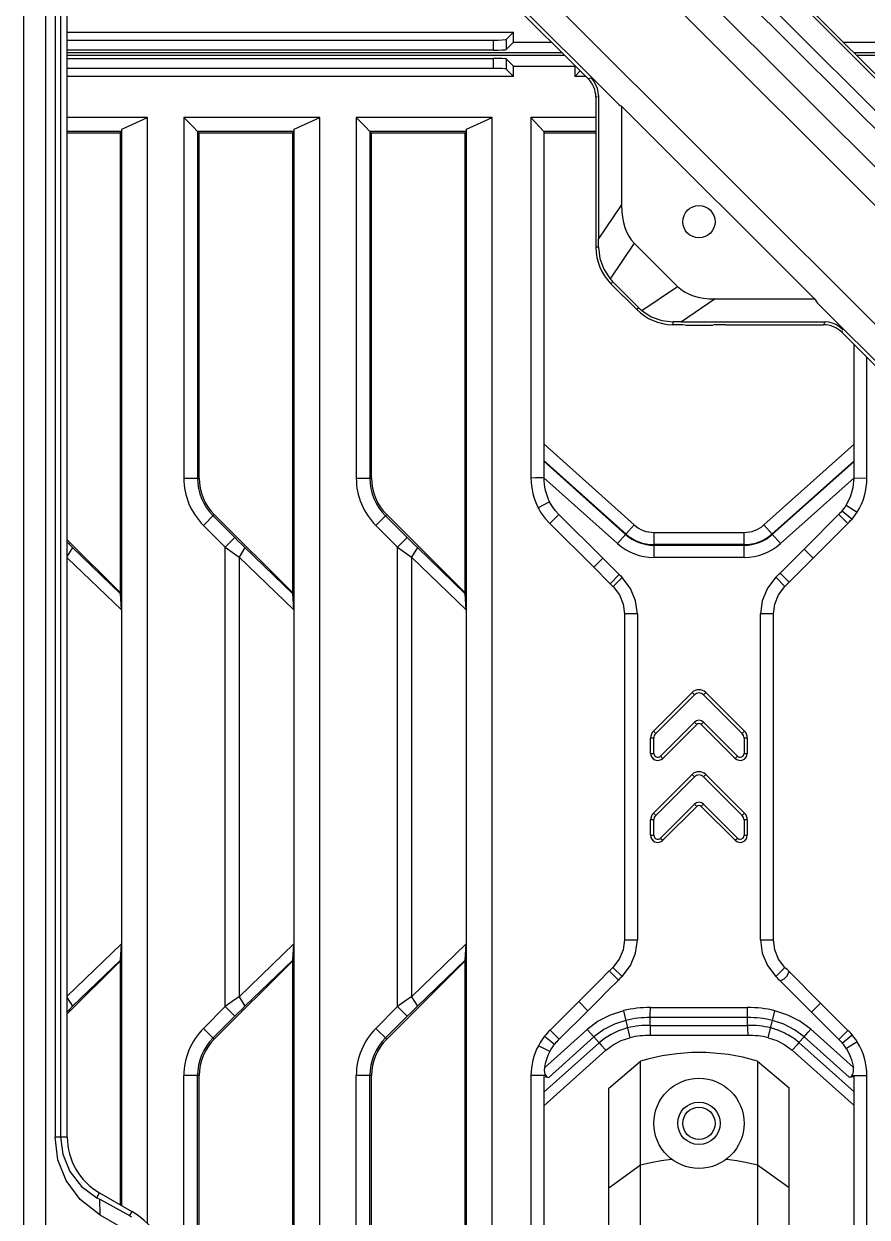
# Model space of a CAD drawing. Header units: millimetres. Extents: x -3132 to 28633, y 682 to 5849.
# Drawn here: x 24383.5 to 24448.9, y 2745.4 to 2838.1 of the extents above; entities that cross this region are included whole.
import ezdxf

# ---------------------------------------------------------------- set-up
doc = ezdxf.new("R2010")
doc.units = ezdxf.units.MM

# ---------------------------------------------------------------- blocks, each defined once
blk = doc.blocks.new('rtjg')
at = {"linetype": 'Continuous'}
for p, q in [((18562.022, 1774.196), (18562.022, 2753.423)), ((18563.689, 2752.418), (18563.689, 1775.201)), ((18574.071, 2562.007), (18691.026, 2445.052)), ((18663.485, 2469.627), (18573.641, 2559.471)), ((18573.631, 2556.488), (18662.734, 2467.385)), ((18662.734, 2458.16), (18579.92, 2540.973)), ((18578.507, 2539.56), (18607.959, 2510.108)), ((18605.806, 2511.887), (18578.463, 2539.229)), ((18564.441, 2530.923), (18564.441, 2429.739)), ((18564.873, 2530.923), (18564.873, 2429.739)), ((18565.389, 2429.739), (18565.389, 2530.923)), ((18705.463, 2432.029), (18620.389, 2517.103)), ((18622.972, 2517.348), (18703.993, 2436.327)), ((18565.389, 2515.528), (18600.007, 2515.528)), ((18600.007, 2515.528), (18599.439, 2514.959)), ((18600.007, 2514.748), (18600.007, 2515.528)), ((18565.389, 2514.909), (18598.44, 2514.909)), ((18598.44, 2514.13), (18598.44, 2514.909)), ((18599.439, 2514.959), (18599.439, 2514.179)), ((18600.007, 2514.748), (18599.439, 2514.179)), ((18600.007, 2514.748), (18602.945, 2514.748)), ((18625.572, 2514.748), (18628.77, 2514.748)), ((18598.44, 2514.13), (18565.389, 2514.13)), ((18603.783, 2513.909), (18565.389, 2513.909)), ((18603.983, 2513.709), (18565.389, 2513.709)), ((18565.389, 2513.489), (18598.44, 2513.489)), ((18598.44, 2512.709), (18598.44, 2513.489)), ((18599.439, 2513.44), (18599.439, 2512.66)), ((18600.007, 2512.871), (18599.439, 2513.44)), ((18717.889, 2513.909), (18626.411, 2513.909)), ((18717.889, 2513.709), (18626.611, 2513.709)), ((18598.44, 2512.709), (18565.389, 2512.709)), ((18600.007, 2512.091), (18599.439, 2512.66)), ((18600.007, 2512.091), (18600.007, 2512.871)), ((18600.007, 2512.871), (18604.77, 2512.871)), ((18604.77, 2512.871), (18604.77, 2512.091)), ((18604.77, 2512.091), (18605.186, 2512.507)), ((18600.007, 2512.091), (18565.389, 2512.091)), ((18605.602, 2512.091), (18604.77, 2512.091)), ((18605.946, 2511.945), (18605.806, 2511.887)), ((18606.389, 2510.48), (18606.529, 2510.538)), ((18606.606, 2510.594), (18606.606, 2499.449)), ((18606.389, 2510.48), (18606.389, 2498.819)), ((18608.389, 2509.766), (18608.389, 2502.078)), ((18623.345, 2494.809), (18608.389, 2509.766)), ((18571.618, 2508.896), (18565.389, 2508.896)), ((18569.621, 2507.99), (18571.618, 2508.896)), ((18571.618, 2423.023), (18571.618, 2508.896)), ((18574.435, 2508.896), (18574.435, 2480.893)), ((18584.988, 2508.896), (18574.435, 2508.896)), ((18582.991, 2507.99), (18584.988, 2508.896)), ((18584.988, 2275.809), (18584.988, 2508.896)), ((18587.805, 2508.896), (18587.805, 2480.893)), ((18598.358, 2508.896), (18587.805, 2508.896)), ((18596.361, 2507.99), (18598.358, 2508.896)), ((18598.358, 2275.809), (18598.358, 2508.896)), ((18601.359, 2508.896), (18601.359, 2480.893)), ((18606.389, 2508.896), (18601.359, 2508.896)), ((18601.359, 2508.896), (18602.358, 2507.807)), ((18569.611, 2507.809), (18569.479, 2507.677)), ((18569.611, 2507.809), (18569.625, 2507.989)), ((18569.621, 2424.409), (18569.621, 2507.99)), ((18575.5, 2507.816), (18575.489, 2480.893)), ((18582.981, 2507.809), (18582.849, 2507.677)), ((18582.981, 2507.809), (18582.995, 2507.989)), ((18582.991, 2275.809), (18582.991, 2507.99)), ((18588.87, 2507.816), (18588.859, 2480.893)), ((18596.351, 2507.809), (18596.219, 2507.677)), ((18596.351, 2507.809), (18596.365, 2507.989)), ((18596.361, 2275.809), (18596.361, 2507.99)), ((18606.389, 2507.808), (18602.358, 2507.808)), ((18602.358, 2507.807), (18602.358, 2480.925)), ((18569.479, 2507.677), (18565.389, 2507.677)), ((18569.479, 2507.677), (18569.479, 2472.01)), ((18575.623, 2480.893), (18575.623, 2507.677)), ((18582.849, 2507.677), (18575.623, 2507.677)), ((18582.849, 2507.677), (18582.849, 2472.01)), ((18588.993, 2480.893), (18588.993, 2507.677)), ((18596.219, 2507.677), (18588.993, 2507.677)), ((18596.219, 2507.677), (18596.219, 2472.01)), ((18606.389, 2507.677), (18602.358, 2507.677)), ((18606.606, 2499.449), (18608.389, 2502.078)), ((18606.605, 2498.819), (18606.389, 2498.819)), ((18609.365, 2499.136), (18607.495, 2496.378)), ((18609.365, 2499.136), (18612.715, 2495.785)), ((18607.56, 2495.99), (18607.712, 2496.141)), ((18609.57, 2493.981), (18607.56, 2495.99)), ((18607.712, 2496.141), (18609.721, 2494.132)), ((18609.957, 2493.915), (18612.715, 2495.785)), ((18615.657, 2494.809), (18613.028, 2493.027)), ((18615.657, 2494.809), (18623.345, 2494.809)), ((18609.721, 2494.132), (18609.57, 2493.981)), ((18623.687, 2494.379), (18661.32, 2456.746)), ((18612.398, 2492.809), (18612.398, 2493.026)), ((18613.028, 2493.027), (18624.174, 2493.027)), ((18624.117, 2492.949), (18624.059, 2492.809)), ((18612.826, 2492.805), (18612.315, 2492.81)), ((18613.402, 2492.74), (18613.306, 2492.778)), ((18615.376, 2492.74), (18613.402, 2492.74)), ((18615.376, 2492.74), (18615.471, 2492.778)), ((18616.463, 2492.809), (18624.059, 2492.809)), ((18625.466, 2492.227), (18625.524, 2492.367)), ((18676.302, 2441.391), (18625.466, 2492.227)), ((18626.42, 2480.91), (18626.42, 2491.273)), ((18627.419, 2480.897), (18627.419, 2490.274)), ((18609.366, 2477.265), (18602.359, 2483.552)), ((18626.419, 2483.527), (18619.416, 2477.263)), ((18608.732, 2476.559), (18602.359, 2482.278)), ((18602.359, 2482.218), (18608.703, 2476.526)), ((18626.419, 2482.254), (18620.049, 2476.556)), ((18620.078, 2476.523), (18626.419, 2482.195)), ((18574.435, 2480.893), (18575.623, 2480.893)), ((18587.805, 2480.893), (18588.993, 2480.893)), ((18602.359, 2480.925), (18608.069, 2475.82)), ((18620.711, 2475.816), (18626.419, 2480.91)), ((18626.42, 2480.91), (18627.419, 2480.895)), ((18602.806, 2479.056), (18601.914, 2478.603)), ((18625.322, 2478.17), (18622.545, 2475.386)), ((18625.499, 2478.368), (18626.265, 2477.725)), ((18625.821, 2478.793), (18626.663, 2478.254)), ((18576.795, 2478.065), (18575.955, 2477.225)), ((18575.955, 2477.225), (18577.642, 2475.537)), ((18576.7, 2477.97), (18578.387, 2476.282)), ((18582.849, 2472.01), (18576.795, 2478.065)), ((18590.165, 2478.065), (18589.325, 2477.225)), ((18589.325, 2477.225), (18591.012, 2475.537)), ((18590.07, 2477.97), (18591.757, 2476.282)), ((18596.219, 2472.01), (18590.165, 2478.065)), ((18603.526, 2478.082), (18602.825, 2477.369)), ((18602.825, 2477.369), (18606.224, 2473.975)), ((18606.93, 2474.683), (18603.526, 2478.082)), ((18608.069, 2475.82), (18609.366, 2477.265)), ((18619.416, 2477.263), (18620.711, 2475.816)), ((18623.253, 2474.679), (18625.935, 2477.368)), ((18625.232, 2478.079), (18625.935, 2477.368)), ((18577.642, 2475.537), (18578.387, 2476.282)), ((18591.012, 2475.537), (18591.757, 2476.282)), ((18610.888, 2476.683), (18610.888, 2474.741)), ((18610.888, 2476.683), (18617.897, 2476.683)), ((18617.897, 2474.741), (18617.897, 2476.683)), ((18569.479, 2472.01), (18565.389, 2476.101)), ((18565.804, 2475.509), (18565.389, 2474.841)), ((18569.514, 2471.926), (18565.804, 2475.509)), ((18577.642, 2439.869), (18577.642, 2475.537)), ((18579.174, 2475.509), (18578.711, 2474.764)), ((18582.884, 2471.926), (18579.174, 2475.509)), ((18591.012, 2439.869), (18591.012, 2475.537)), ((18592.544, 2475.509), (18592.081, 2474.764)), ((18596.254, 2471.926), (18592.544, 2475.509)), ((18617.897, 2475.734), (18610.888, 2475.734)), ((18610.888, 2475.69), (18617.897, 2475.69)), ((18622.545, 2475.386), (18623.252, 2474.68)), ((18565.389, 2474.718), (18569.582, 2470.669)), ((18578.711, 2474.764), (18578.711, 2440.642)), ((18578.711, 2474.764), (18582.952, 2470.669)), ((18592.081, 2474.764), (18592.081, 2440.642)), ((18592.081, 2474.764), (18596.322, 2470.669)), ((18606.931, 2474.683), (18606.224, 2473.975)), ((18608.206, 2473.414), (18606.93, 2474.683)), ((18617.897, 2474.741), (18610.888, 2474.741)), ((18606.224, 2473.975), (18607.501, 2472.705)), ((18621.385, 2472.818), (18620.678, 2473.525)), ((18607.501, 2472.705), (18608.206, 2473.414)), ((18608.43, 2473.193), (18607.722, 2472.487)), ((18620.352, 2473.201), (18621.059, 2472.494)), ((18569.479, 2472.01), (18569.514, 2471.926)), ((18569.582, 2470.669), (18569.514, 2471.926)), ((18582.849, 2472.01), (18582.884, 2471.926)), ((18582.952, 2470.669), (18582.884, 2471.926)), ((18596.219, 2472.01), (18596.254, 2471.926)), ((18596.322, 2470.669), (18596.254, 2471.926)), ((18569.582, 2470.669), (18569.582, 2444.737)), ((18582.952, 2470.669), (18582.952, 2444.737)), ((18596.322, 2470.669), (18596.322, 2444.737)), ((18608.612, 2470.355), (18608.612, 2445.051)), ((18609.612, 2470.355), (18608.612, 2470.355)), ((18609.612, 2470.355), (18609.612, 2445.051)), ((18619.164, 2445.051), (18619.163, 2470.355)), ((18620.163, 2470.355), (18619.163, 2470.355)), ((18620.164, 2445.051), (18620.164, 2470.355)), ((18613.859, 2464.254), (18610.859, 2461.254)), ((18614.035, 2464.077), (18613.859, 2464.254)), ((18614.919, 2464.254), (18614.742, 2464.077)), ((18617.919, 2461.254), (18614.919, 2464.254)), ((18611.035, 2461.077), (18614.035, 2464.077)), ((18614.742, 2464.077), (18617.742, 2461.077)), ((18614.035, 2461.956), (18611.401, 2459.322)), ((18611.578, 2459.145), (18614.212, 2461.779)), ((18614.212, 2461.779), (18614.035, 2461.956)), ((18614.742, 2461.956), (18614.566, 2461.779)), ((18614.566, 2461.779), (18617.2, 2459.145)), ((18617.377, 2459.322), (18614.742, 2461.956)), ((18610.639, 2459.534), (18610.639, 2460.724)), ((18610.889, 2460.724), (18610.639, 2460.724)), ((18610.859, 2461.254), (18611.035, 2461.077)), ((18610.889, 2459.534), (18610.889, 2460.724)), ((18617.742, 2461.077), (18617.919, 2461.254)), ((18617.889, 2460.724), (18617.889, 2459.534)), ((18618.139, 2460.724), (18617.889, 2460.724)), ((18618.139, 2460.724), (18618.139, 2459.534)), ((18610.639, 2459.534), (18610.889, 2459.534)), ((18611.401, 2459.322), (18611.578, 2459.145)), ((18617.2, 2459.145), (18617.377, 2459.322)), ((18617.889, 2459.534), (18618.139, 2459.534)), ((18613.859, 2457.89), (18610.859, 2454.89)), ((18614.035, 2457.713), (18613.859, 2457.89)), ((18614.919, 2457.89), (18614.742, 2457.713)), ((18617.919, 2454.89), (18614.919, 2457.89)), ((18611.035, 2454.713), (18614.035, 2457.713)), ((18614.742, 2457.713), (18617.742, 2454.713)), ((18614.035, 2455.592), (18611.401, 2452.958)), ((18611.578, 2452.781), (18614.212, 2455.415)), ((18614.212, 2455.415), (18614.035, 2455.592)), ((18614.742, 2455.592), (18614.566, 2455.415)), ((18614.566, 2455.415), (18617.2, 2452.781)), ((18617.377, 2452.958), (18614.742, 2455.592)), ((18610.639, 2453.17), (18610.639, 2454.36)), ((18610.889, 2454.36), (18610.639, 2454.36)), ((18610.859, 2454.89), (18611.035, 2454.713)), ((18610.889, 2453.17), (18610.889, 2454.36)), ((18617.742, 2454.713), (18617.919, 2454.89)), ((18617.889, 2454.36), (18617.889, 2453.17)), ((18618.139, 2454.36), (18617.889, 2454.36)), ((18618.139, 2454.36), (18618.139, 2453.17)), ((18610.639, 2453.17), (18610.889, 2453.17)), ((18617.889, 2453.17), (18618.139, 2453.17)), ((18611.401, 2452.958), (18611.578, 2452.781)), ((18617.2, 2452.781), (18617.377, 2452.958)), ((18608.612, 2445.051), (18609.612, 2445.051)), ((18619.164, 2445.051), (18620.164, 2445.051)), ((18569.582, 2444.737), (18565.389, 2440.688)), ((18569.514, 2443.48), (18569.582, 2444.737)), ((18582.952, 2444.737), (18578.711, 2440.642)), ((18582.884, 2443.48), (18582.952, 2444.737)), ((18596.322, 2444.737), (18592.081, 2440.642)), ((18596.254, 2443.48), (18596.322, 2444.737)), ((18565.389, 2439.305), (18569.479, 2443.396)), ((18565.804, 2439.897), (18569.514, 2443.48)), ((18569.479, 2443.396), (18569.514, 2443.48)), ((18569.479, 2443.396), (18569.479, 2424.491)), ((18576.795, 2437.341), (18582.849, 2443.396)), ((18579.174, 2439.897), (18582.884, 2443.48)), ((18582.849, 2443.396), (18582.884, 2443.48)), ((18582.849, 2443.396), (18582.849, 2334.223)), ((18590.165, 2437.341), (18596.219, 2443.396)), ((18592.544, 2439.897), (18596.254, 2443.48)), ((18596.219, 2443.396), (18596.254, 2443.48)), ((18596.219, 2443.396), (18596.219, 2334.223)), ((18608.424, 2442.208), (18607.716, 2442.914)), ((18620.346, 2442.211), (18621.054, 2442.917)), ((18607.436, 2442.636), (18608.142, 2441.928)), ((18623.829, 2440.138), (18621.388, 2442.586)), ((18620.68, 2441.879), (18623.122, 2439.43)), ((18565.389, 2440.565), (18565.804, 2439.897)), ((18578.711, 2440.642), (18579.174, 2439.897)), ((18592.081, 2440.642), (18592.544, 2439.897)), ((18605.07, 2440.263), (18602.838, 2438.05)), ((18605.776, 2439.555), (18605.07, 2440.263)), ((18623.122, 2439.43), (18623.829, 2440.138)), ((18625.947, 2438.026), (18623.829, 2440.138)), ((18577.642, 2439.869), (18575.955, 2438.181)), ((18578.387, 2439.124), (18577.642, 2439.869)), ((18591.012, 2439.869), (18589.325, 2438.181)), ((18591.757, 2439.124), (18591.012, 2439.869)), ((18603.536, 2437.335), (18605.776, 2439.555)), ((18608.525, 2439.556), (18609.039, 2437.457)), ((18610.619, 2439.794), (18618.158, 2439.794)), ((18619.761, 2437.454), (18620.28, 2439.552)), ((18623.122, 2439.43), (18625.245, 2437.314)), ((18576.7, 2437.436), (18578.387, 2439.124)), ((18590.07, 2437.436), (18591.757, 2439.124)), ((18610.614, 2438.413), (18610.614, 2439.013)), ((18618.165, 2439.013), (18610.614, 2439.013)), ((18610.614, 2438.413), (18618.163, 2438.414)), ((18618.163, 2438.414), (18618.165, 2439.013)), ((18575.955, 2438.181), (18576.795, 2437.341)), ((18589.325, 2438.181), (18590.165, 2437.341)), ((18602.401, 2437.565), (18603.187, 2436.947)), ((18605.726, 2438.101), (18602.405, 2435.122)), ((18606.242, 2437.515), (18602.734, 2434.368)), ((18603.536, 2437.335), (18602.838, 2438.05)), ((18605.726, 2438.101), (18606.242, 2437.515)), ((18606.645, 2437.071), (18606.242, 2437.515)), ((18618.171, 2437.633), (18610.607, 2437.633)), ((18622.139, 2437.077), (18622.54, 2437.523)), ((18626.044, 2434.389), (18622.54, 2437.523)), ((18626.367, 2435.148), (18623.057, 2438.108)), ((18625.245, 2437.314), (18625.947, 2438.026)), ((18625.498, 2437.039), (18626.263, 2437.683)), ((18602.82, 2436.377), (18601.932, 2436.838)), ((18602.359, 2433.226), (18606.645, 2437.071)), ((18602.361, 2432.179), (18607.161, 2436.485)), ((18606.645, 2437.071), (18606.79, 2436.908)), ((18606.79, 2436.908), (18607.161, 2436.485)), ((18621.996, 2436.912), (18621.623, 2436.491)), ((18621.623, 2436.491), (18626.419, 2432.201)), ((18622.139, 2437.077), (18621.996, 2436.912)), ((18622.139, 2437.077), (18626.419, 2433.249)), ((18626.674, 2437.136), (18625.824, 2436.61)), ((18607.389, 2433.544), (18609.853, 2435.635)), ((18609.853, 2341.984), (18609.853, 2435.635)), ((18618.92, 2435.647), (18618.92, 2341.972)), ((18618.92, 2435.647), (18621.389, 2433.555)), ((18574.435, 2343.106), (18574.435, 2434.513)), ((18575.623, 2434.513), (18574.435, 2434.513)), ((18575.489, 2343.106), (18575.489, 2434.513)), ((18575.623, 2343.106), (18575.623, 2434.513)), ((18587.805, 2343.106), (18587.805, 2434.513)), ((18588.993, 2434.513), (18587.805, 2434.513)), ((18588.859, 2343.106), (18588.859, 2434.513)), ((18588.993, 2343.106), (18588.993, 2434.513)), ((18601.359, 2434.513), (18601.359, 2343.106)), ((18602.504, 2434.513), (18601.359, 2434.513)), ((18602.359, 2434.434), (18602.734, 2434.368)), ((18602.36, 2434.434), (18602.36, 2343.452)), ((18626.044, 2434.389), (18626.419, 2434.456)), ((18627.419, 2434.508), (18626.251, 2434.508)), ((18626.419, 2343.431), (18626.419, 2434.456)), ((18627.418, 2343.107), (18627.418, 2434.503)), ((18607.389, 2344.075), (18607.389, 2433.544)), ((18621.389, 2344.064), (18621.389, 2433.555)), ((18565.389, 2429.739), (18564.441, 2429.739)), ((18607.389, 2425.808), (18609.853, 2427.584)), ((18618.92, 2427.594), (18621.389, 2425.818)), ((18567.673, 2425.035), (18567.889, 2425.409)), ((18567.889, 2425.409), (18570.389, 2423.966)), ((18567.673, 2425.035), (18567.904, 2424.91)), ((18567.941, 2423.677), (18567.904, 2424.91)), ((18567.904, 2424.91), (18570.202, 2423.643)), ((18570.441, 2422.234), (18567.941, 2423.677)), ((18570.389, 2423.966), (18570.202, 2423.643))]:
    blk.add_line(p, q, dxfattribs=at)
for points in [[(18703.993, 2436.016), (18703.609, 2436.402), (18703.235, 2436.778), (18622.755, 2517.258)], [(18606.606, 2510.594), (18606.581, 2510.877), (18606.513, 2511.159), (18606.397, 2511.44), (18606.229, 2511.712), (18606.002, 2511.968)], [(18575.496, 2507.82), (18575.149, 2508.177), (18574.794, 2508.535), (18574.435, 2508.896)], [(18588.866, 2507.82), (18588.519, 2508.177), (18588.164, 2508.535), (18587.805, 2508.896)], [(18569.611, 2507.809), (18567.096, 2507.811), (18565.389, 2507.814)], [(18575.49, 2507.816), (18575.534, 2507.766), (18575.623, 2507.677)], [(18582.981, 2507.809), (18580.466, 2507.811), (18577.972, 2507.815), (18575.496, 2507.82)], [(18588.86, 2507.816), (18588.904, 2507.766), (18588.993, 2507.677)], [(18596.351, 2507.809), (18593.836, 2507.811), (18591.342, 2507.815), (18588.866, 2507.82)], [(18606.605, 2498.819), (18606.706, 2497.944), (18607.01, 2497.113), (18607.495, 2496.378)], [(18609.957, 2493.915), (18610.692, 2493.429), (18611.517, 2493.127), (18612.398, 2493.026)], [(18625.547, 2492.423), (18625.291, 2492.649), (18625.019, 2492.818), (18624.738, 2492.934), (18624.456, 2493.002), (18624.174, 2493.027)], [(18613.304, 2492.779), (18613.149, 2492.794), (18612.826, 2492.805)], [(18602.358, 2480.925), (18602.031, 2480.91), (18601.698, 2480.91), (18601.359, 2480.893)], [(18625.82, 2478.794), (18626.151, 2479.459), (18626.352, 2480.17), (18626.419, 2480.91)], [(18603.526, 2478.082), (18603.238, 2478.395), (18602.998, 2478.722), (18602.806, 2479.056)], [(18601.914, 2478.604), (18602.161, 2478.174), (18602.465, 2477.761), (18602.825, 2477.369)], [(18625.499, 2478.368), (18625.411, 2478.267), (18625.322, 2478.17)], [(18625.499, 2478.368), (18625.617, 2478.512), (18625.721, 2478.65), (18625.82, 2478.794)], [(18626.265, 2477.725), (18626.409, 2477.901), (18626.542, 2478.078), (18626.663, 2478.254)], [(18625.935, 2477.368), (18626.046, 2477.48), (18626.157, 2477.601), (18626.265, 2477.725)], [(18579.174, 2475.509), (18578.92, 2475.756), (18578.657, 2476.014), (18578.387, 2476.282)], [(18592.544, 2475.509), (18592.29, 2475.756), (18592.027, 2476.014), (18591.757, 2476.282)], [(18565.804, 2475.509), (18565.55, 2475.756), (18565.389, 2475.914)], [(18577.642, 2475.537), (18578.005, 2475.272), (18578.361, 2475.014), (18578.711, 2474.764)], [(18591.012, 2475.537), (18591.375, 2475.272), (18591.731, 2475.014), (18592.081, 2474.764)], [(18622.545, 2475.386), (18621.921, 2474.762), (18621.298, 2474.143), (18620.678, 2473.525)], [(18621.385, 2472.818), (18622.012, 2473.443), (18622.636, 2474.062), (18623.253, 2474.679)], [(18609.612, 2470.355), (18609.478, 2471.375), (18609.08, 2472.338), (18608.43, 2473.193)], [(18620.352, 2473.201), (18619.698, 2472.344), (18619.299, 2471.377), (18619.164, 2470.355)], [(18607.722, 2472.487), (18608.214, 2471.839), (18608.512, 2471.116), (18608.612, 2470.355)], [(18620.164, 2470.355), (18620.265, 2471.119), (18620.565, 2471.845), (18621.059, 2472.494)], [(18608.612, 2445.051), (18608.511, 2444.288), (18608.211, 2443.562), (18607.716, 2442.914)], [(18608.424, 2442.208), (18609.077, 2443.063), (18609.477, 2444.03), (18609.612, 2445.051)], [(18619.164, 2445.051), (18619.298, 2444.031), (18619.695, 2443.067), (18620.346, 2442.211)], [(18621.054, 2442.917), (18620.562, 2443.565), (18620.264, 2444.289), (18620.164, 2445.051)], [(18607.436, 2442.636), (18606.632, 2441.832), (18605.843, 2441.04), (18605.07, 2440.263)], [(18620.68, 2441.879), (18621.002, 2442.034), (18621.238, 2442.272), (18621.388, 2442.586)], [(18605.776, 2439.555), (18606.566, 2440.349), (18607.354, 2441.14), (18608.142, 2441.928)], [(18578.711, 2440.642), (18578.361, 2440.392), (18578.005, 2440.134), (18577.642, 2439.869)], [(18592.081, 2440.642), (18591.731, 2440.392), (18591.375, 2440.134), (18591.012, 2439.869)], [(18565.389, 2439.492), (18565.55, 2439.65), (18565.804, 2439.897)], [(18578.387, 2439.124), (18578.657, 2439.392), (18578.92, 2439.65), (18579.174, 2439.897)], [(18591.757, 2439.124), (18592.027, 2439.392), (18592.29, 2439.65), (18592.544, 2439.897)], [(18608.525, 2439.556), (18607.513, 2439.219), (18606.573, 2438.73), (18605.726, 2438.101)], [(18610.613, 2439.013), (18610.616, 2439.231), (18610.619, 2439.794)], [(18618.165, 2439.013), (18618.165, 2439.232), (18618.158, 2439.794)], [(18623.057, 2438.108), (18622.216, 2438.731), (18621.283, 2439.217), (18620.279, 2439.552)], [(18608.711, 2438.798), (18607.84, 2438.51), (18607.013, 2438.083), (18606.242, 2437.515)], [(18610.614, 2438.413), (18610.612, 2438.195), (18610.607, 2437.633)], [(18618.163, 2438.414), (18618.163, 2438.195), (18618.171, 2437.633)], [(18622.54, 2437.523), (18621.797, 2438.072), (18620.972, 2438.5), (18620.092, 2438.794)], [(18602.401, 2437.565), (18602.224, 2437.324), (18602.067, 2437.08), (18601.932, 2436.837)], [(18608.853, 2438.215), (18608.16, 2437.992), (18607.568, 2437.714), (18607.067, 2437.4), (18606.645, 2437.071)], [(18607.161, 2436.485), (18607.727, 2436.902), (18608.359, 2437.23), (18609.039, 2437.457)], [(18619.761, 2437.454), (18620.436, 2437.228), (18621.063, 2436.903), (18621.623, 2436.491)], [(18622.139, 2437.077), (18621.975, 2437.214), (18621.819, 2437.334), (18621.671, 2437.439), (18621.533, 2437.53), (18621.403, 2437.611), (18621.281, 2437.682), (18621.166, 2437.744), (18621.059, 2437.8), (18620.959, 2437.849), (18620.864, 2437.893), (18620.775, 2437.933), (18620.69, 2437.969), (18620.609, 2438.001), (18620.533, 2438.03), (18620.463, 2438.056), (18620.399, 2438.079), (18620.34, 2438.099), (18620.285, 2438.117), (18620.234, 2438.133), (18620.185, 2438.148), (18620.14, 2438.161), (18620.096, 2438.173), (18620.055, 2438.185), (18620.017, 2438.195), (18619.982, 2438.204), (18619.95, 2438.212)], [(18622.54, 2437.523), (18622.684, 2437.687), (18622.862, 2437.888), (18623.057, 2438.108)], [(18626.263, 2437.683), (18626.16, 2437.802), (18626.055, 2437.917), (18625.947, 2438.026)], [(18626.674, 2437.136), (18626.549, 2437.319), (18626.412, 2437.5), (18626.263, 2437.683)], [(18602.82, 2436.377), (18602.926, 2436.568), (18603.048, 2436.758), (18603.187, 2436.947)], [(18625.245, 2437.314), (18625.331, 2437.226), (18625.415, 2437.135), (18625.498, 2437.039)], [(18625.829, 2436.6), (18625.723, 2436.754), (18625.616, 2436.895), (18625.498, 2437.039)], [(18625.829, 2436.6), (18626.069, 2436.147), (18626.251, 2435.657), (18626.367, 2435.148)], [(18602.405, 2435.122), (18602.389, 2434.928), (18602.403, 2434.76), (18602.443, 2434.621), (18602.504, 2434.513)], [(18626.255, 2434.512), (18626.311, 2434.597), (18626.354, 2434.704)], [(18626.354, 2434.704), (18626.379, 2434.833), (18626.384, 2434.981), (18626.367, 2435.147)], [(18602.504, 2434.513), (18602.569, 2434.444), (18602.646, 2434.396), (18602.734, 2434.368)], [(18626.044, 2434.389), (18626.124, 2434.413), (18626.195, 2434.455), (18626.251, 2434.508)], [(18567.941, 2423.677), (18566.381, 2424.902), (18565.308, 2426.365), (18564.666, 2427.977), (18564.441, 2429.739)], [(18564.873, 2429.739), (18565.042, 2428.409), (18565.583, 2427.076), (18566.483, 2425.913), (18567.673, 2425.035)], [(18609.853, 2427.584), (18610.648, 2427.769), (18611.45, 2427.918), (18612.26, 2428.031)], [(18616.522, 2428.035), (18617.328, 2427.923), (18618.128, 2427.776), (18618.92, 2427.594)]]:
    blk.add_lwpolyline(points, dxfattribs=at)
for centre, radius in [((18614.389, 2500.809), 1.25), ((18614.389, 2430.809), 3.5), ((18614.389, 2430.809), 1.65), ((18614.389, 2430.809), 1.25)]:
    blk.add_circle(centre, radius, dxfattribs=at)
for centre, radius, start, end in [((18610.389, 2498.819), 4, 180, 225), ((18612.398, 2496.809), 4, 225, 268.80593), ((18579.623, 2480.893), 5.188, 180.00001, 224.99999), ((18579.623, 2480.893), 4.134, 180.00001, 224.99999), ((18579.623, 2480.893), 4, 180, 225), ((18592.993, 2480.893), 5.188, 180.00001, 224.99999), ((18592.993, 2480.893), 4.134, 180.00001, 224.99999), ((18592.993, 2480.893), 4, 180, 225), ((18606.359, 2480.893), 5, 180.00001, 207.25081), ((18606.359, 2480.893), 4, 179.55311, 207.34622), ((18622.419, 2480.893), 4.998, 328.1199, 0.0467), ((18610.888, 2478.962), 2.279, 228.10034, 270), ((18617.897, 2478.962), 2.279, 270, 311.81292), ((18610.888, 2478.962), 3.272, 228.10034, 270), ((18610.888, 2478.962), 3.228, 228.10034, 270), ((18617.897, 2478.962), 3.228, 270, 311.81292), ((18617.897, 2478.962), 3.272, 270, 311.81292), ((18610.888, 2478.962), 4.221, 228.10034, 270), ((18617.897, 2478.962), 4.221, 270, 311.81292), ((18564.872, 2529.332), 78.922, 314.66524, 314.9997), ((18663.687, 2529.203), 79.68, 225.15875, 225.38203), ((18663.687, 2529.203), 78.68, 225.15875, 225.38802), ((18564.872, 2529.332), 79.922, 314.67015, 314.9997), ((18614.389, 2463.724), 0.75, 45.00003, 134.99998), ((18614.389, 2463.724), 0.5, 45.00006, 134.99998), ((18614.389, 2461.602), 0.5, 44.99999, 134.99998), ((18614.389, 2461.602), 0.25, 44.99997, 134.99998), ((18611.389, 2460.724), 0.75, 135, 179.99994), ((18611.389, 2460.724), 0.5, 135, 179.99995), ((18617.389, 2460.724), 0.5, 0, 44.99999), ((18617.389, 2460.724), 0.75, 0, 44.99999), ((18611.189, 2459.534), 0.55, 180.00004, 315), ((18611.189, 2459.534), 0.3, 180.00001, 315), ((18617.589, 2459.534), 0.55, 225.00013, 0), ((18617.589, 2459.534), 0.3, 225.00005, 0), ((18614.389, 2457.36), 0.75, 45.00003, 134.99998), ((18614.389, 2457.36), 0.5, 45.00005, 134.99998), ((18614.389, 2455.238), 0.5, 44.99999, 134.99998), ((18614.389, 2455.238), 0.25, 44.99997, 134.99998), ((18611.389, 2454.36), 0.75, 135, 179.99994), ((18611.389, 2454.36), 0.5, 135, 179.99995), ((18617.389, 2454.36), 0.5, 0, 44.99999), ((18617.389, 2454.36), 0.75, 0, 44.99999), ((18611.189, 2453.17), 0.55, 180.00004, 315), ((18611.189, 2453.17), 0.3, 180.00002, 315), ((18617.589, 2453.17), 0.55, 225.00013, 0), ((18617.589, 2453.17), 0.3, 225.00005, 0), ((18663.726, 2386.188), 79.718, 134.63613, 134.92039), ((18564.899, 2386.084), 79.896, 45.00706, 45.34398), ((18663.726, 2386.188), 78.718, 134.63124, 134.92039), ((18564.899, 2386.084), 78.896, 45.00752, 45.34992), ((18610.504, 2431.474), 8.321, 89.20327, 103.75483), ((18618.283, 2431.469), 8.327, 76.12723, 90.86085), ((18610.504, 2431.474), 7.54, 89.165, 103.75457), ((18610.504, 2431.474), 6.94, 89.08577, 103.75457), ((18618.283, 2431.469), 6.946, 76.12675, 90.9897), ((18618.283, 2431.469), 7.546, 76.12675, 90.89923), ((18579.623, 2434.513), 5.188, 135, 179.99999), ((18579.623, 2434.513), 4.134, 135, 180), ((18592.993, 2434.513), 5.188, 135, 179.99999), ((18592.993, 2434.513), 4.134, 135, 180), ((18606.273, 2434.519), 4.926, 134.20715, 141.80986), ((18610.504, 2431.474), 6.16, 89.03448, 103.75508), ((18618.283, 2431.469), 6.165, 76.12591, 91.04188), ((18579.623, 2434.513), 4, 135, 179.99999), ((18592.993, 2434.513), 4, 135, 179.99999), ((18606.359, 2434.513), 5, 152.29305, 179.99998), ((18606.273, 2434.519), 3.926, 134.18435, 141.81021), ((18622.419, 2434.513), 4.999, 359.88758, 31.65316), ((18606.359, 2434.513), 4, 152.21432, 171.23717), ((18570.389, 2429.739), 5, 180, 240), ((18567.389, 2418.769), 6, 0, 60)]:
    blk.add_arc(centre, radius, start, end, dxfattribs=at)
for centre, major_axis, ratio, start_param, end_param in [((18598.44, 2514.962), (1, 0), 0.052408, -1.570796, -0.05236), ((18598.44, 2514.182), (1, 0), 0.052408, -1.570796, -0.05236), ((18598.44, 2513.437), (1, 0), 0.052408, 0.05236, 1.570796), ((18598.44, 2512.657), (1, 0), 0.052408, 0.05236, 1.570796), ((18604.397, 2510.479), (1.841, 0.762), 0.999286, 5.890739, 6.675632), ((18607.889, 2513.004), (-1.414, 3.414), 0.414214, -3.892084, -3.674311), ((18615.46, 2507.293), (5.734, 8.456), 0.489394, -3.766796, -3.235222), ((18606.35, 2493.857), (0.157, 9.136), 0.022141, -0.996256, -0.911713), ((18610.336, 2498.766), (2.625, 2.625), 0.999801, -3.228094, -3.141593), ((18620.872, 2501.881), (8.456, 5.734), 0.489394, -3.047963, -2.516389), ((18626.584, 2494.309), (3.414, -1.414), 0.414214, -2.608875, -2.391101), ((18612.346, 2496.757), (2.625, 2.625), 0.999801, -3.141593, -3.055091), ((18607.436, 2492.771), (9.136, 0.157), 0.022141, 0.911713, 0.996256), ((18616.463, 2492.775), (0.996, 0), 0.034921, 1.570796, 3.054326), ((18624.058, 2490.817), (0.762, 1.841), 0.999286, 5.890739, 6.675632), ((18614.407, 2417.859), (0, -18.45), 0.92139, 2.872896, 3.412762), ((18567.614, 2418.96), (4.09, 3.452), 0.998479, 0.322218, 0.365395)]:
    blk.add_ellipse(centre, major_axis=major_axis, ratio=ratio, start_param=start_param, end_param=end_param, dxfattribs=at)
blk = doc.blocks.new('*U107')
blk.add_blockref('rtjg', (-18489.389, -2267.309))
blk = doc.blocks.new('*U108')
at = {"color": 0, "linetype": 'ByBlock', "lineweight": -2, "transparency": 16777216}
blk.add_blockref('*U107', (1000, 0), dxfattribs=at)

msp = doc.modelspace()

# ---------------------------------------------------------------- block references
msp.add_blockref('*U108', (23310.901, 2589.228))

doc.saveas('drawing.dxf')
